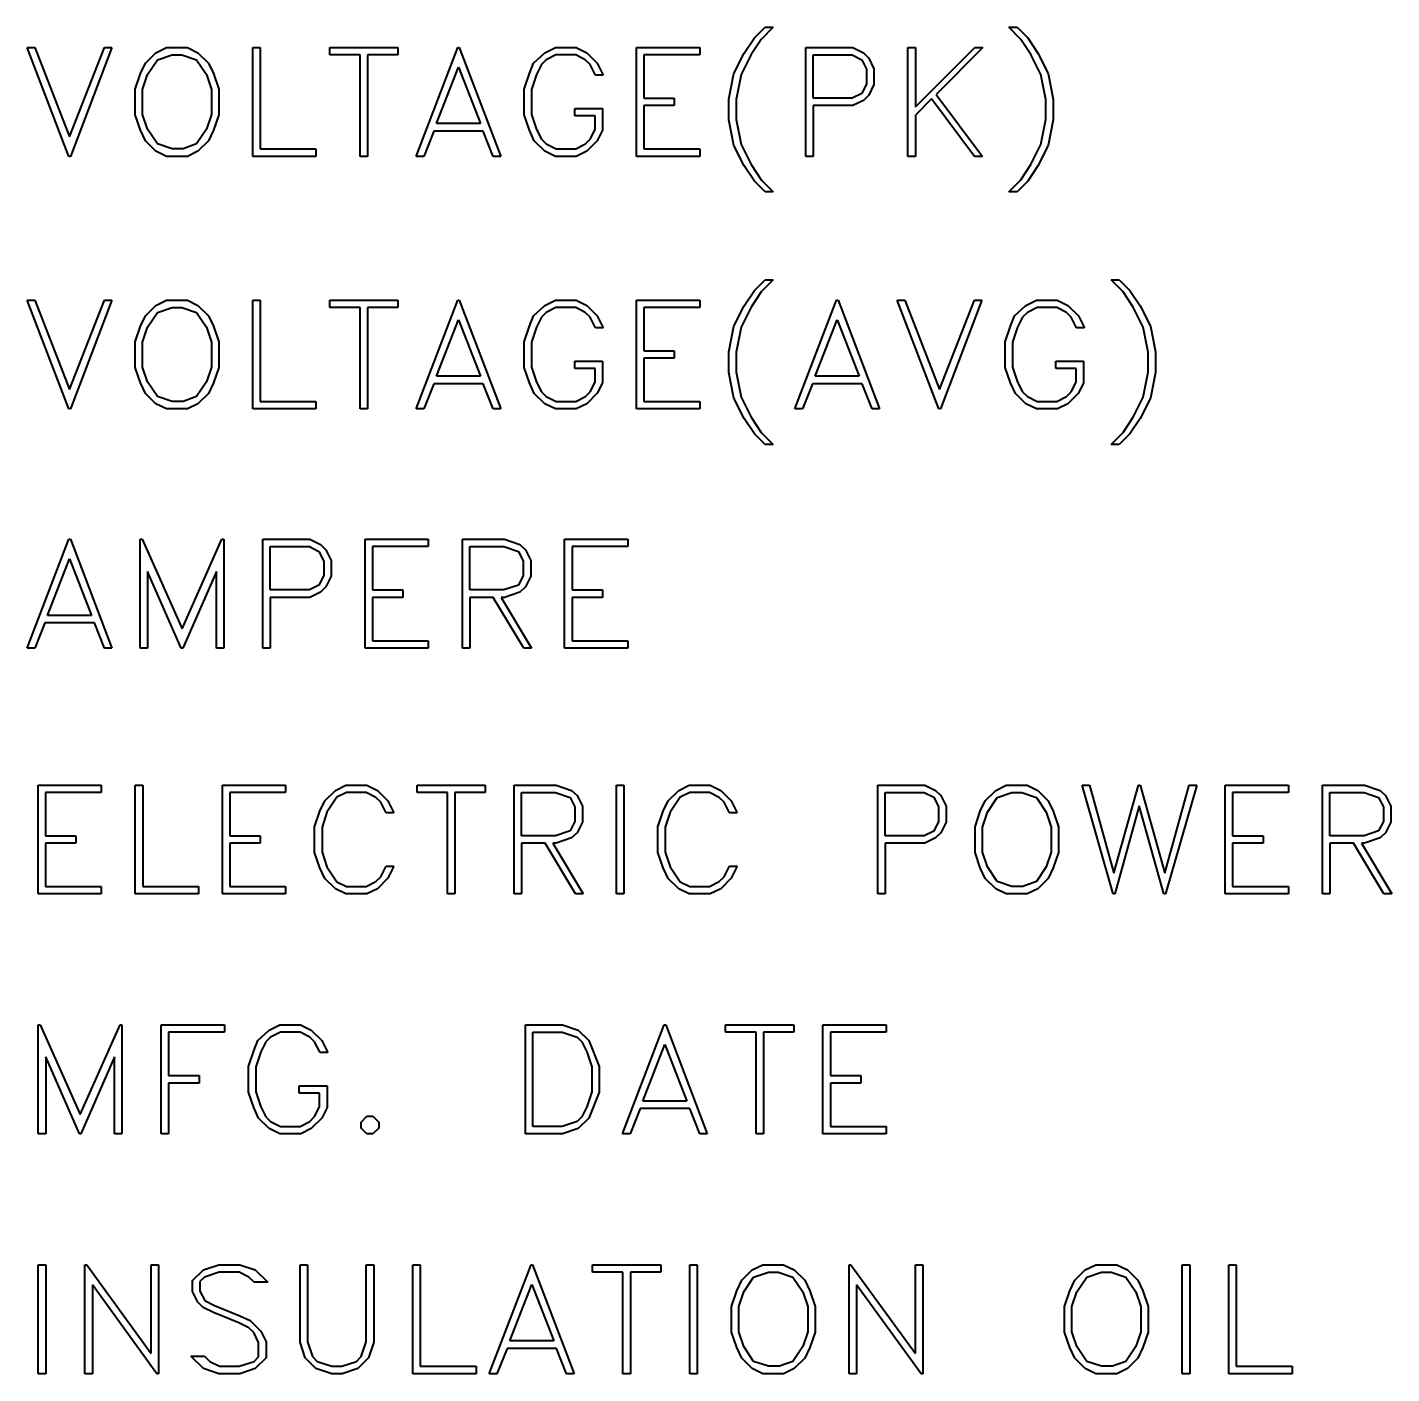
# Model space of a CAD drawing. Header units: millimetres. Extents: x 0 to 5945, y 0 to 4205.
# Drawn here: x 1845.23 to 1880.12, y 1343.16 to 1377.59 of the extents above; entities that cross this region are included whole.
import ezdxf

# ---------------------------------------------------------------- set-up
doc = ezdxf.new("R2010")
doc.units = ezdxf.units.MM
doc.header["$LTSCALE"] = 5
doc.layers.add('가시적인 것(ISO)', color=3, linetype='Continuous', lineweight=40)

msp = doc.modelspace()

# ---------------------------------------------------------------- linework, layer by layer
at = {"layer": '가시적인 것(ISO)'}
for p, q in [((1863.56, 1376.928), (1863.824, 1377.318)), ((1863.997, 1377.282), (1863.741, 1376.897)), ((1863.824, 1377.318), (1864.093, 1377.59)), ((1864.305, 1377.59), (1863.997, 1377.282)), ((1864.093, 1377.59), (1864.305, 1377.59)), ((1870.326, 1377.59), (1870.536, 1377.59)), ((1870.631, 1377.282), (1870.326, 1377.59)), ((1870.536, 1377.59), (1870.808, 1377.318)), ((1870.888, 1376.897), (1870.631, 1377.282)), ((1870.808, 1377.318), (1871.069, 1376.928)), ((1845.231, 1377.073), (1845.425, 1377.073)), ((1846.295, 1374.29), (1845.231, 1377.073)), ((1845.425, 1377.073), (1846.313, 1374.789)), ((1846.313, 1374.789), (1847.203, 1377.073)), ((1847.395, 1377.073), (1846.333, 1374.29)), ((1847.203, 1377.073), (1847.395, 1377.073)), ((1848.251, 1376.674), (1848.521, 1376.938)), ((1848.521, 1376.938), (1848.79, 1377.073)), ((1848.79, 1377.073), (1849.323, 1377.073)), ((1849.323, 1377.073), (1849.595, 1376.938)), ((1849.595, 1376.938), (1849.862, 1376.674)), ((1850.995, 1377.073), (1851.184, 1377.073)), ((1850.995, 1374.29), (1850.995, 1377.073)), ((1851.184, 1377.073), (1851.184, 1374.479)), ((1852.965, 1377.073), (1854.707, 1377.073)), ((1852.965, 1376.884), (1852.965, 1377.073)), ((1854.707, 1377.073), (1854.707, 1376.884)), ((1855.173, 1374.29), (1856.237, 1377.073)), ((1856.237, 1377.073), (1856.276, 1377.073)), ((1856.276, 1377.073), (1857.337, 1374.29)), ((1858.173, 1376.674), (1858.463, 1376.938)), ((1858.463, 1376.938), (1858.732, 1377.073)), ((1858.732, 1377.073), (1859.265, 1377.073)), ((1859.265, 1377.073), (1859.537, 1376.938)), ((1859.537, 1376.938), (1859.804, 1376.671)), ((1860.808, 1377.073), (1862.423, 1377.073)), ((1860.808, 1374.29), (1860.808, 1377.073)), ((1862.423, 1377.073), (1862.423, 1376.884)), ((1863.298, 1376.405), (1863.56, 1376.928)), ((1865.134, 1377.073), (1866.337, 1377.073)), ((1865.134, 1374.29), (1865.134, 1377.073)), ((1866.337, 1377.073), (1866.609, 1376.938)), ((1866.609, 1376.938), (1866.746, 1376.803)), ((1867.748, 1377.073), (1867.937, 1377.073)), ((1867.748, 1374.29), (1867.748, 1377.073)), ((1867.937, 1375.556), (1869.454, 1377.073)), ((1867.937, 1377.073), (1867.937, 1375.556)), ((1869.663, 1377.073), (1868.468, 1375.871)), ((1869.454, 1377.073), (1869.663, 1377.073)), ((1871.069, 1376.928), (1871.333, 1376.405)), ((1848.125, 1376.405), (1848.251, 1376.674)), ((1848.306, 1376.379), (1848.557, 1376.757)), ((1848.557, 1376.757), (1848.932, 1376.884)), ((1848.932, 1376.884), (1849.183, 1376.884)), ((1849.183, 1376.884), (1849.559, 1376.757)), ((1849.559, 1376.757), (1849.812, 1376.379)), ((1849.862, 1376.674), (1849.991, 1376.405)), ((1853.742, 1376.884), (1852.965, 1376.884)), ((1853.742, 1374.29), (1853.742, 1376.884)), ((1854.707, 1376.884), (1853.931, 1376.884)), ((1853.931, 1376.884), (1853.931, 1374.29)), ((1855.693, 1375.126), (1856.255, 1376.57)), ((1856.255, 1376.57), (1856.817, 1375.126)), ((1858.067, 1376.405), (1858.173, 1376.674)), ((1858.378, 1376.635), (1858.248, 1376.384)), ((1858.499, 1376.757), (1858.378, 1376.635)), ((1858.748, 1376.884), (1858.499, 1376.757)), ((1859.253, 1376.884), (1858.748, 1376.884)), ((1859.498, 1376.757), (1859.253, 1376.884)), ((1859.623, 1376.635), (1859.498, 1376.757)), ((1859.76, 1376.363), (1859.623, 1376.635)), ((1859.804, 1376.671), (1859.957, 1376.363)), ((1860.997, 1376.884), (1860.997, 1375.776)), ((1862.423, 1376.884), (1860.997, 1376.884)), ((1863.741, 1376.897), (1863.485, 1376.381)), ((1865.323, 1376.884), (1866.322, 1376.884)), ((1865.323, 1375.776), (1865.323, 1376.884)), ((1866.322, 1376.884), (1866.568, 1376.762)), ((1866.568, 1376.762), (1866.689, 1376.516)), ((1866.746, 1376.803), (1866.878, 1376.532)), ((1871.144, 1376.381), (1870.888, 1376.897)), ((1847.99, 1376.009), (1848.125, 1376.405)), ((1848.179, 1376.001), (1848.306, 1376.379)), ((1849.812, 1376.379), (1849.937, 1376.001)), ((1849.991, 1376.405), (1850.126, 1376.009)), ((1857.932, 1376.009), (1858.067, 1376.405)), ((1858.248, 1376.384), (1858.121, 1376.001)), ((1859.957, 1376.363), (1859.76, 1376.363)), ((1863.166, 1375.75), (1863.298, 1376.405)), ((1863.485, 1376.381), (1863.355, 1375.742)), ((1866.689, 1376.516), (1866.689, 1376.143)), ((1866.878, 1376.532), (1866.878, 1376.128)), ((1871.273, 1375.742), (1871.144, 1376.381)), ((1871.333, 1376.405), (1871.462, 1375.75)), ((1847.99, 1375.354), (1847.99, 1376.009)), ((1848.179, 1375.362), (1848.179, 1376.001)), ((1849.937, 1376.001), (1849.937, 1375.362)), ((1850.126, 1376.009), (1850.126, 1375.354)), ((1857.932, 1375.354), (1857.932, 1376.009)), ((1858.121, 1376.001), (1858.121, 1375.362)), ((1866.568, 1375.897), (1866.322, 1375.776)), ((1866.689, 1376.143), (1866.568, 1375.897)), ((1866.878, 1376.128), (1866.746, 1375.856)), ((1868.468, 1375.871), (1869.65, 1374.29)), ((1859.229, 1375.517), (1859.938, 1375.517)), ((1859.229, 1375.328), (1859.229, 1375.517)), ((1859.938, 1375.517), (1859.938, 1374.96)), ((1860.997, 1375.776), (1861.774, 1375.776)), ((1860.997, 1375.587), (1860.997, 1374.479)), ((1861.774, 1375.587), (1860.997, 1375.587)), ((1861.774, 1375.776), (1861.774, 1375.587)), ((1863.166, 1375.224), (1863.166, 1375.75)), ((1863.355, 1375.742), (1863.355, 1375.23)), ((1866.322, 1375.776), (1865.323, 1375.776)), ((1865.323, 1375.587), (1865.323, 1374.29)), ((1866.337, 1375.587), (1865.323, 1375.587)), ((1866.609, 1375.721), (1866.337, 1375.587)), ((1866.746, 1375.856), (1866.609, 1375.721)), ((1868.348, 1375.758), (1867.937, 1375.346)), ((1869.449, 1374.29), (1868.348, 1375.758)), ((1871.273, 1375.23), (1871.273, 1375.742)), ((1871.462, 1375.75), (1871.462, 1375.224)), ((1848.125, 1374.958), (1847.99, 1375.354)), ((1848.306, 1374.984), (1848.179, 1375.362)), ((1849.937, 1375.362), (1849.812, 1374.984)), ((1850.126, 1375.354), (1849.991, 1374.958)), ((1858.067, 1374.958), (1857.932, 1375.354)), ((1858.121, 1375.362), (1858.248, 1374.978)), ((1859.75, 1375.328), (1859.229, 1375.328)), ((1859.75, 1374.976), (1859.75, 1375.328)), ((1863.298, 1374.569), (1863.166, 1375.224)), ((1863.355, 1375.23), (1863.485, 1374.59)), ((1867.937, 1375.346), (1867.937, 1374.29)), ((1871.144, 1374.59), (1871.273, 1375.23)), ((1871.462, 1375.224), (1871.333, 1374.569)), ((1848.251, 1374.689), (1848.125, 1374.958)), ((1848.557, 1374.606), (1848.306, 1374.984)), ((1849.812, 1374.984), (1849.559, 1374.606)), ((1849.991, 1374.958), (1849.862, 1374.689)), ((1855.623, 1374.937), (1855.367, 1374.29)), ((1856.889, 1374.937), (1855.623, 1374.937)), ((1856.817, 1375.126), (1855.693, 1375.126)), ((1857.146, 1374.29), (1856.889, 1374.937)), ((1858.194, 1374.689), (1858.067, 1374.958)), ((1858.248, 1374.978), (1858.378, 1374.727)), ((1859.623, 1374.73), (1859.75, 1374.976)), ((1859.938, 1374.96), (1859.804, 1374.691)), ((1848.521, 1374.425), (1848.251, 1374.689)), ((1848.932, 1374.479), (1848.557, 1374.606)), ((1849.214, 1374.479), (1848.932, 1374.479)), ((1849.559, 1374.606), (1849.214, 1374.479)), ((1849.862, 1374.689), (1849.595, 1374.425)), ((1851.184, 1374.479), (1852.61, 1374.479)), ((1852.61, 1374.479), (1852.61, 1374.29)), ((1858.463, 1374.425), (1858.194, 1374.689)), ((1858.378, 1374.727), (1858.499, 1374.606)), ((1858.499, 1374.606), (1858.75, 1374.479)), ((1858.75, 1374.479), (1859.253, 1374.479)), ((1859.253, 1374.479), (1859.501, 1374.606)), ((1859.501, 1374.606), (1859.623, 1374.73)), ((1859.804, 1374.691), (1859.537, 1374.425)), ((1860.997, 1374.479), (1862.423, 1374.479)), ((1862.423, 1374.479), (1862.423, 1374.29)), ((1863.56, 1374.047), (1863.298, 1374.569)), ((1863.485, 1374.59), (1863.741, 1374.078)), ((1870.888, 1374.078), (1871.144, 1374.59)), ((1871.333, 1374.569), (1871.069, 1374.047)), ((1846.333, 1374.29), (1846.295, 1374.29)), ((1848.79, 1374.29), (1848.521, 1374.425)), ((1849.323, 1374.29), (1848.79, 1374.29)), ((1849.595, 1374.425), (1849.323, 1374.29)), ((1852.61, 1374.29), (1850.995, 1374.29)), ((1853.931, 1374.29), (1853.742, 1374.29)), ((1855.367, 1374.29), (1855.173, 1374.29)), ((1857.337, 1374.29), (1857.146, 1374.29)), ((1858.732, 1374.29), (1858.463, 1374.425)), ((1859.268, 1374.29), (1858.732, 1374.29)), ((1859.537, 1374.425), (1859.268, 1374.29)), ((1862.423, 1374.29), (1860.808, 1374.29)), ((1865.323, 1374.29), (1865.134, 1374.29)), ((1867.937, 1374.29), (1867.748, 1374.29)), ((1869.65, 1374.29), (1869.449, 1374.29)), ((1863.824, 1373.656), (1863.56, 1374.047)), ((1863.741, 1374.078), (1863.997, 1373.692)), ((1870.631, 1373.692), (1870.888, 1374.078)), ((1871.069, 1374.047), (1870.808, 1373.656)), ((1864.093, 1373.384), (1863.824, 1373.656)), ((1863.997, 1373.692), (1864.305, 1373.384)), ((1870.326, 1373.384), (1870.631, 1373.692)), ((1870.808, 1373.656), (1870.536, 1373.384)), ((1864.305, 1373.384), (1864.093, 1373.384)), ((1870.536, 1373.384), (1870.326, 1373.384)), ((1863.824, 1370.859), (1864.093, 1371.13)), ((1864.305, 1371.13), (1863.997, 1370.822)), ((1864.093, 1371.13), (1864.305, 1371.13)), ((1872.94, 1371.13), (1873.15, 1371.13)), ((1873.246, 1370.822), (1872.94, 1371.13)), ((1873.15, 1371.13), (1873.422, 1370.859)), ((1863.56, 1370.468), (1863.824, 1370.859)), ((1863.997, 1370.822), (1863.741, 1370.437)), ((1873.502, 1370.437), (1873.246, 1370.822)), ((1873.422, 1370.859), (1873.683, 1370.468)), ((1845.231, 1370.613), (1845.425, 1370.613)), ((1846.295, 1367.83), (1845.231, 1370.613)), ((1845.425, 1370.613), (1846.313, 1368.33)), ((1846.313, 1368.33), (1847.203, 1370.613)), ((1847.395, 1370.613), (1846.333, 1367.83)), ((1847.203, 1370.613), (1847.395, 1370.613)), ((1848.251, 1370.214), (1848.521, 1370.478)), ((1848.306, 1369.919), (1848.557, 1370.297)), ((1848.521, 1370.478), (1848.79, 1370.613)), ((1848.557, 1370.297), (1848.932, 1370.424)), ((1848.79, 1370.613), (1849.323, 1370.613)), ((1848.932, 1370.424), (1849.183, 1370.424)), ((1849.183, 1370.424), (1849.559, 1370.297)), ((1849.323, 1370.613), (1849.595, 1370.478)), ((1849.559, 1370.297), (1849.812, 1369.919)), ((1849.595, 1370.478), (1849.862, 1370.214)), ((1850.995, 1370.613), (1851.184, 1370.613)), ((1850.995, 1367.83), (1850.995, 1370.613)), ((1851.184, 1370.613), (1851.184, 1368.019)), ((1852.965, 1370.613), (1854.707, 1370.613)), ((1852.965, 1370.424), (1852.965, 1370.613)), ((1853.742, 1370.424), (1852.965, 1370.424)), ((1853.742, 1367.83), (1853.742, 1370.424)), ((1854.707, 1370.424), (1853.931, 1370.424)), ((1853.931, 1370.424), (1853.931, 1367.83)), ((1854.707, 1370.613), (1854.707, 1370.424)), ((1855.173, 1367.83), (1856.237, 1370.613)), ((1856.237, 1370.613), (1856.276, 1370.613)), ((1856.276, 1370.613), (1857.337, 1367.83)), ((1858.173, 1370.214), (1858.463, 1370.478)), ((1858.499, 1370.297), (1858.378, 1370.175)), ((1858.463, 1370.478), (1858.732, 1370.613)), ((1858.748, 1370.424), (1858.499, 1370.297)), ((1858.732, 1370.613), (1859.265, 1370.613)), ((1859.253, 1370.424), (1858.748, 1370.424)), ((1859.498, 1370.297), (1859.253, 1370.424)), ((1859.265, 1370.613), (1859.537, 1370.478)), ((1859.623, 1370.175), (1859.498, 1370.297)), ((1859.537, 1370.478), (1859.804, 1370.212)), ((1860.808, 1370.613), (1862.423, 1370.613)), ((1860.808, 1367.83), (1860.808, 1370.613)), ((1860.997, 1370.424), (1860.997, 1369.316)), ((1862.423, 1370.424), (1860.997, 1370.424)), ((1862.423, 1370.613), (1862.423, 1370.424)), ((1863.298, 1369.945), (1863.56, 1370.468)), ((1863.741, 1370.437), (1863.485, 1369.922)), ((1864.859, 1367.83), (1865.923, 1370.613)), ((1865.923, 1370.613), (1865.962, 1370.613)), ((1865.962, 1370.613), (1867.023, 1367.83)), ((1867.474, 1370.613), (1867.668, 1370.613)), ((1868.537, 1367.83), (1867.474, 1370.613)), ((1867.668, 1370.613), (1868.556, 1368.33)), ((1868.556, 1368.33), (1869.446, 1370.613)), ((1869.638, 1370.613), (1868.576, 1367.83)), ((1869.446, 1370.613), (1869.638, 1370.613)), ((1870.474, 1370.214), (1870.764, 1370.478)), ((1870.8, 1370.297), (1870.678, 1370.175)), ((1870.764, 1370.478), (1871.033, 1370.613)), ((1871.048, 1370.424), (1870.8, 1370.297)), ((1871.033, 1370.613), (1871.566, 1370.613)), ((1871.553, 1370.424), (1871.048, 1370.424)), ((1871.799, 1370.297), (1871.553, 1370.424)), ((1871.566, 1370.613), (1871.838, 1370.478)), ((1871.923, 1370.175), (1871.799, 1370.297)), ((1871.838, 1370.478), (1872.104, 1370.212)), ((1873.758, 1369.922), (1873.502, 1370.437)), ((1873.683, 1370.468), (1873.947, 1369.945)), ((1847.99, 1369.549), (1848.125, 1369.945)), ((1848.125, 1369.945), (1848.251, 1370.214)), ((1849.862, 1370.214), (1849.991, 1369.945)), ((1849.991, 1369.945), (1850.126, 1369.549)), ((1855.693, 1368.666), (1856.255, 1370.111)), ((1856.255, 1370.111), (1856.817, 1368.666)), ((1857.932, 1369.549), (1858.067, 1369.945)), ((1858.067, 1369.945), (1858.173, 1370.214)), ((1858.378, 1370.175), (1858.248, 1369.924)), ((1859.76, 1369.903), (1859.623, 1370.175)), ((1859.804, 1370.212), (1859.957, 1369.903)), ((1863.166, 1369.29), (1863.298, 1369.945)), ((1865.379, 1368.666), (1865.941, 1370.111)), ((1865.941, 1370.111), (1866.503, 1368.666)), ((1870.233, 1369.549), (1870.367, 1369.945)), ((1870.367, 1369.945), (1870.474, 1370.214)), ((1870.678, 1370.175), (1870.549, 1369.924)), ((1872.06, 1369.903), (1871.923, 1370.175)), ((1872.104, 1370.212), (1872.257, 1369.903)), ((1873.947, 1369.945), (1874.077, 1369.29)), ((1848.179, 1369.541), (1848.306, 1369.919)), ((1849.812, 1369.919), (1849.937, 1369.541)), ((1858.248, 1369.924), (1858.121, 1369.541)), ((1859.957, 1369.903), (1859.76, 1369.903)), ((1863.485, 1369.922), (1863.355, 1369.282)), ((1870.549, 1369.924), (1870.422, 1369.541)), ((1872.257, 1369.903), (1872.06, 1369.903)), ((1873.888, 1369.282), (1873.758, 1369.922)), ((1847.99, 1368.894), (1847.99, 1369.549)), ((1848.179, 1368.902), (1848.179, 1369.541)), ((1849.937, 1369.541), (1849.937, 1368.902)), ((1850.126, 1369.549), (1850.126, 1368.894)), ((1857.932, 1368.894), (1857.932, 1369.549)), ((1858.121, 1369.541), (1858.121, 1368.902)), ((1860.997, 1369.316), (1861.774, 1369.316)), ((1861.774, 1369.316), (1861.774, 1369.127)), ((1863.166, 1368.765), (1863.166, 1369.29)), ((1863.355, 1369.282), (1863.355, 1368.77)), ((1870.233, 1368.894), (1870.233, 1369.549)), ((1870.422, 1369.541), (1870.422, 1368.902)), ((1873.888, 1368.77), (1873.888, 1369.282)), ((1874.077, 1369.29), (1874.077, 1368.765)), ((1848.125, 1368.498), (1847.99, 1368.894)), ((1848.306, 1368.524), (1848.179, 1368.902)), ((1849.937, 1368.902), (1849.812, 1368.524)), ((1850.126, 1368.894), (1849.991, 1368.498)), ((1858.067, 1368.498), (1857.932, 1368.894)), ((1858.121, 1368.902), (1858.248, 1368.519)), ((1859.229, 1369.057), (1859.938, 1369.057)), ((1859.229, 1368.868), (1859.229, 1369.057)), ((1859.938, 1369.057), (1859.938, 1368.501)), ((1860.997, 1369.127), (1860.997, 1368.019)), ((1861.774, 1369.127), (1860.997, 1369.127)), ((1870.367, 1368.498), (1870.233, 1368.894)), ((1870.422, 1368.902), (1870.549, 1368.519)), ((1871.53, 1369.057), (1872.239, 1369.057)), ((1871.53, 1368.868), (1871.53, 1369.057)), ((1872.239, 1369.057), (1872.239, 1368.501)), ((1856.817, 1368.666), (1855.693, 1368.666)), ((1859.75, 1368.868), (1859.229, 1368.868)), ((1859.75, 1368.516), (1859.75, 1368.868)), ((1863.298, 1368.11), (1863.166, 1368.765)), ((1863.355, 1368.77), (1863.485, 1368.13)), ((1866.503, 1368.666), (1865.379, 1368.666)), ((1872.05, 1368.868), (1871.53, 1368.868)), ((1872.05, 1368.516), (1872.05, 1368.868)), ((1873.758, 1368.13), (1873.888, 1368.77)), ((1874.077, 1368.765), (1873.947, 1368.11)), ((1848.251, 1368.229), (1848.125, 1368.498)), ((1848.521, 1367.965), (1848.251, 1368.229)), ((1848.557, 1368.146), (1848.306, 1368.524)), ((1849.812, 1368.524), (1849.559, 1368.146)), ((1849.862, 1368.229), (1849.595, 1367.965)), ((1849.991, 1368.498), (1849.862, 1368.229)), ((1855.623, 1368.477), (1855.367, 1367.83)), ((1856.889, 1368.477), (1855.623, 1368.477)), ((1857.146, 1367.83), (1856.889, 1368.477)), ((1858.194, 1368.229), (1858.067, 1368.498)), ((1858.463, 1367.965), (1858.194, 1368.229)), ((1858.248, 1368.519), (1858.378, 1368.268)), ((1858.378, 1368.268), (1858.499, 1368.146)), ((1859.501, 1368.146), (1859.623, 1368.27)), ((1859.804, 1368.231), (1859.537, 1367.965)), ((1859.623, 1368.27), (1859.75, 1368.516)), ((1859.938, 1368.501), (1859.804, 1368.231)), ((1865.31, 1368.477), (1865.053, 1367.83)), ((1866.575, 1368.477), (1865.31, 1368.477)), ((1866.832, 1367.83), (1866.575, 1368.477)), ((1870.494, 1368.229), (1870.367, 1368.498)), ((1870.764, 1367.965), (1870.494, 1368.229)), ((1870.549, 1368.519), (1870.678, 1368.268)), ((1870.678, 1368.268), (1870.8, 1368.146)), ((1871.801, 1368.146), (1871.923, 1368.27)), ((1872.104, 1368.231), (1871.838, 1367.965)), ((1871.923, 1368.27), (1872.05, 1368.516)), ((1872.239, 1368.501), (1872.104, 1368.231)), ((1848.79, 1367.83), (1848.521, 1367.965)), ((1848.932, 1368.019), (1848.557, 1368.146)), ((1849.214, 1368.019), (1848.932, 1368.019)), ((1849.559, 1368.146), (1849.214, 1368.019)), ((1849.595, 1367.965), (1849.323, 1367.83)), ((1851.184, 1368.019), (1852.61, 1368.019)), ((1852.61, 1368.019), (1852.61, 1367.83)), ((1858.732, 1367.83), (1858.463, 1367.965)), ((1858.499, 1368.146), (1858.75, 1368.019)), ((1858.75, 1368.019), (1859.253, 1368.019)), ((1859.253, 1368.019), (1859.501, 1368.146)), ((1859.537, 1367.965), (1859.268, 1367.83)), ((1860.997, 1368.019), (1862.423, 1368.019)), ((1862.423, 1368.019), (1862.423, 1367.83)), ((1863.56, 1367.587), (1863.298, 1368.11)), ((1863.485, 1368.13), (1863.741, 1367.618)), ((1871.033, 1367.83), (1870.764, 1367.965)), ((1870.8, 1368.146), (1871.051, 1368.019)), ((1871.051, 1368.019), (1871.553, 1368.019)), ((1871.553, 1368.019), (1871.801, 1368.146)), ((1871.838, 1367.965), (1871.569, 1367.83)), ((1873.502, 1367.618), (1873.758, 1368.13)), ((1873.947, 1368.11), (1873.683, 1367.587)), ((1846.333, 1367.83), (1846.295, 1367.83)), ((1849.323, 1367.83), (1848.79, 1367.83)), ((1852.61, 1367.83), (1850.995, 1367.83)), ((1853.931, 1367.83), (1853.742, 1367.83)), ((1855.367, 1367.83), (1855.173, 1367.83)), ((1857.337, 1367.83), (1857.146, 1367.83)), ((1859.268, 1367.83), (1858.732, 1367.83)), ((1862.423, 1367.83), (1860.808, 1367.83)), ((1863.824, 1367.196), (1863.56, 1367.587)), ((1863.741, 1367.618), (1863.997, 1367.232)), ((1865.053, 1367.83), (1864.859, 1367.83)), ((1867.023, 1367.83), (1866.832, 1367.83)), ((1868.576, 1367.83), (1868.537, 1367.83)), ((1871.569, 1367.83), (1871.033, 1367.83)), ((1873.246, 1367.232), (1873.502, 1367.618)), ((1873.683, 1367.587), (1873.422, 1367.196)), ((1864.093, 1366.924), (1863.824, 1367.196)), ((1863.997, 1367.232), (1864.305, 1366.924)), ((1872.94, 1366.924), (1873.246, 1367.232)), ((1873.422, 1367.196), (1873.15, 1366.924)), ((1864.305, 1366.924), (1864.093, 1366.924)), ((1873.15, 1366.924), (1872.94, 1366.924)), ((1845.231, 1361.716), (1846.295, 1364.499)), ((1846.295, 1364.499), (1846.333, 1364.499)), ((1846.333, 1364.499), (1847.395, 1361.716)), ((1848.119, 1364.499), (1848.166, 1364.499)), ((1848.119, 1361.716), (1848.119, 1364.499)), ((1848.166, 1364.499), (1849.189, 1362.208)), ((1849.189, 1362.208), (1850.208, 1364.499)), ((1850.208, 1364.499), (1850.255, 1364.499)), ((1850.255, 1364.499), (1850.255, 1361.716)), ((1851.254, 1364.499), (1852.458, 1364.499)), ((1851.254, 1361.716), (1851.254, 1364.499)), ((1852.458, 1364.499), (1852.73, 1364.364)), ((1852.73, 1364.364), (1852.867, 1364.23)), ((1853.868, 1364.499), (1855.484, 1364.499)), ((1853.868, 1361.716), (1853.868, 1364.499)), ((1855.484, 1364.499), (1855.484, 1364.31)), ((1856.356, 1364.499), (1857.428, 1364.499)), ((1856.356, 1361.716), (1856.356, 1364.499)), ((1857.428, 1364.499), (1857.826, 1364.364)), ((1857.826, 1364.364), (1857.969, 1364.23)), ((1858.97, 1364.499), (1860.586, 1364.499)), ((1858.97, 1361.716), (1858.97, 1364.499)), ((1860.586, 1364.499), (1860.586, 1364.31)), ((1851.443, 1364.31), (1852.442, 1364.31)), ((1851.443, 1363.202), (1851.443, 1364.31)), ((1852.442, 1364.31), (1852.688, 1364.188)), ((1852.688, 1364.188), (1852.81, 1363.942)), ((1852.867, 1364.23), (1852.999, 1363.958)), ((1854.057, 1364.31), (1854.057, 1363.202)), ((1855.484, 1364.31), (1854.057, 1364.31)), ((1856.545, 1364.31), (1857.417, 1364.31)), ((1856.545, 1363.202), (1856.545, 1364.31)), ((1857.417, 1364.31), (1857.79, 1364.183)), ((1857.79, 1364.183), (1857.912, 1363.942)), ((1857.969, 1364.23), (1858.101, 1363.958)), ((1859.159, 1364.31), (1859.159, 1363.202)), ((1860.586, 1364.31), (1859.159, 1364.31)), ((1845.751, 1362.552), (1846.313, 1363.997)), ((1846.313, 1363.997), (1846.874, 1362.552)), ((1848.308, 1363.678), (1848.308, 1361.716)), ((1849.168, 1361.716), (1848.308, 1363.678)), ((1850.066, 1363.678), (1849.207, 1361.716)), ((1850.066, 1361.716), (1850.066, 1363.678)), ((1852.81, 1363.942), (1852.81, 1363.57)), ((1852.999, 1363.958), (1852.999, 1363.554)), ((1857.912, 1363.942), (1857.912, 1363.57)), ((1858.101, 1363.958), (1858.101, 1363.554)), ((1852.688, 1363.324), (1852.442, 1363.202)), ((1852.81, 1363.57), (1852.688, 1363.324)), ((1852.999, 1363.554), (1852.867, 1363.282)), ((1857.79, 1363.329), (1857.417, 1363.202)), ((1857.912, 1363.57), (1857.79, 1363.329)), ((1858.101, 1363.554), (1857.969, 1363.282)), ((1852.442, 1363.202), (1851.443, 1363.202)), ((1851.443, 1363.013), (1851.443, 1361.716)), ((1852.458, 1363.013), (1851.443, 1363.013)), ((1852.73, 1363.148), (1852.458, 1363.013)), ((1852.867, 1363.282), (1852.73, 1363.148)), ((1854.057, 1363.202), (1854.834, 1363.202)), ((1854.057, 1363.013), (1854.057, 1361.905)), ((1854.834, 1363.013), (1854.057, 1363.013)), ((1854.834, 1363.202), (1854.834, 1363.013)), ((1857.417, 1363.202), (1856.545, 1363.202)), ((1856.545, 1363.013), (1856.545, 1361.716)), ((1857.146, 1363.013), (1856.545, 1363.013)), ((1857.925, 1361.716), (1857.146, 1363.013)), ((1857.347, 1363.013), (1858.124, 1361.716)), ((1857.428, 1363.013), (1857.347, 1363.013)), ((1857.826, 1363.148), (1857.428, 1363.013)), ((1857.969, 1363.282), (1857.826, 1363.148)), ((1859.159, 1363.202), (1859.936, 1363.202)), ((1859.159, 1363.013), (1859.159, 1361.905)), ((1859.936, 1363.013), (1859.159, 1363.013)), ((1859.936, 1363.202), (1859.936, 1363.013)), ((1845.681, 1362.363), (1845.425, 1361.716)), ((1846.947, 1362.363), (1845.681, 1362.363)), ((1846.874, 1362.552), (1845.751, 1362.552)), ((1847.203, 1361.716), (1846.947, 1362.363)), ((1845.425, 1361.716), (1845.231, 1361.716)), ((1847.395, 1361.716), (1847.203, 1361.716)), ((1848.308, 1361.716), (1848.119, 1361.716)), ((1849.207, 1361.716), (1849.168, 1361.716)), ((1850.255, 1361.716), (1850.066, 1361.716)), ((1851.443, 1361.716), (1851.254, 1361.716)), ((1855.484, 1361.716), (1853.868, 1361.716)), ((1854.057, 1361.905), (1855.484, 1361.905)), ((1855.484, 1361.905), (1855.484, 1361.716)), ((1856.545, 1361.716), (1856.356, 1361.716)), ((1858.124, 1361.716), (1857.925, 1361.716)), ((1860.586, 1361.716), (1858.97, 1361.716)), ((1859.159, 1361.905), (1860.586, 1361.905)), ((1860.586, 1361.905), (1860.586, 1361.716)), ((1845.505, 1358.212), (1847.12, 1358.212)), ((1845.505, 1355.429), (1845.505, 1358.212)), ((1847.12, 1358.212), (1847.12, 1358.023)), ((1847.993, 1358.212), (1848.182, 1358.212)), ((1847.993, 1355.429), (1847.993, 1358.212)), ((1848.182, 1358.212), (1848.182, 1355.618)), ((1850.219, 1358.212), (1851.834, 1358.212)), ((1850.219, 1355.429), (1850.219, 1358.212)), ((1851.834, 1358.212), (1851.834, 1358.023)), ((1852.841, 1357.813), (1853.107, 1358.077)), ((1853.107, 1358.077), (1853.377, 1358.212)), ((1853.377, 1358.212), (1853.91, 1358.212)), ((1853.91, 1358.212), (1854.182, 1358.077)), ((1854.182, 1358.077), (1854.448, 1357.811)), ((1855.196, 1358.212), (1856.938, 1358.212)), ((1855.196, 1358.023), (1855.196, 1358.212)), ((1856.938, 1358.212), (1856.938, 1358.023)), ((1857.679, 1358.212), (1858.75, 1358.212)), ((1857.679, 1355.429), (1857.679, 1358.212)), ((1858.75, 1358.212), (1859.149, 1358.077)), ((1859.149, 1358.077), (1859.291, 1357.943)), ((1860.293, 1358.212), (1860.482, 1358.212)), ((1860.293, 1355.429), (1860.293, 1358.212)), ((1860.482, 1358.212), (1860.482, 1355.429)), ((1861.618, 1357.813), (1861.885, 1358.077)), ((1861.885, 1358.077), (1862.154, 1358.212)), ((1862.154, 1358.212), (1862.687, 1358.212)), ((1862.687, 1358.212), (1862.959, 1358.077)), ((1862.959, 1358.077), (1863.226, 1357.811)), ((1866.977, 1358.212), (1868.18, 1358.212)), ((1866.977, 1355.429), (1866.977, 1358.212)), ((1868.18, 1358.212), (1868.452, 1358.077)), ((1868.452, 1358.077), (1868.589, 1357.943)), ((1869.723, 1357.813), (1869.992, 1358.077)), ((1869.992, 1358.077), (1870.261, 1358.212)), ((1870.261, 1358.212), (1870.795, 1358.212)), ((1870.795, 1358.212), (1871.066, 1358.077)), ((1871.066, 1358.077), (1871.333, 1357.813)), ((1872.198, 1358.212), (1872.392, 1358.212)), ((1872.995, 1355.429), (1872.198, 1358.212)), ((1872.392, 1358.212), (1873.015, 1355.96)), ((1873.015, 1355.96), (1873.642, 1358.212)), ((1873.642, 1358.212), (1873.688, 1358.212)), ((1873.688, 1358.212), (1874.312, 1355.96)), ((1874.312, 1355.96), (1874.939, 1358.212)), ((1875.13, 1358.212), (1874.336, 1355.429)), ((1874.939, 1358.212), (1875.13, 1358.212)), ((1875.86, 1358.212), (1877.475, 1358.212)), ((1875.86, 1355.429), (1875.86, 1358.212)), ((1877.475, 1358.212), (1877.475, 1358.023)), ((1878.348, 1358.212), (1879.419, 1358.212)), ((1878.348, 1355.429), (1878.348, 1358.212)), ((1879.419, 1358.212), (1879.818, 1358.077)), ((1879.818, 1358.077), (1879.96, 1357.943)), ((1845.694, 1358.023), (1845.694, 1356.915)), ((1847.12, 1358.023), (1845.694, 1358.023)), ((1850.408, 1358.023), (1850.408, 1356.915)), ((1851.834, 1358.023), (1850.408, 1358.023)), ((1852.711, 1357.544), (1852.841, 1357.813)), ((1853.144, 1357.901), (1852.893, 1357.518)), ((1853.392, 1358.023), (1853.144, 1357.901)), ((1853.897, 1358.023), (1853.392, 1358.023)), ((1854.143, 1357.896), (1853.897, 1358.023)), ((1854.267, 1357.775), (1854.143, 1357.896)), ((1854.404, 1357.503), (1854.267, 1357.775)), ((1854.448, 1357.811), (1854.601, 1357.503)), ((1855.973, 1358.023), (1855.196, 1358.023)), ((1855.973, 1355.429), (1855.973, 1358.023)), ((1856.938, 1358.023), (1856.162, 1358.023)), ((1856.162, 1358.023), (1856.162, 1355.429)), ((1857.868, 1358.023), (1858.74, 1358.023)), ((1857.868, 1356.915), (1857.868, 1358.023)), ((1858.74, 1358.023), (1859.113, 1357.896)), ((1859.113, 1357.896), (1859.234, 1357.655)), ((1859.291, 1357.943), (1859.423, 1357.671)), ((1861.489, 1357.544), (1861.618, 1357.813)), ((1861.921, 1357.901), (1861.67, 1357.518)), ((1862.17, 1358.023), (1861.921, 1357.901)), ((1862.675, 1358.023), (1862.17, 1358.023)), ((1862.92, 1357.896), (1862.675, 1358.023)), ((1863.045, 1357.775), (1862.92, 1357.896)), ((1863.182, 1357.503), (1863.045, 1357.775)), ((1863.226, 1357.811), (1863.379, 1357.503)), ((1867.166, 1358.023), (1868.165, 1358.023)), ((1867.166, 1356.915), (1867.166, 1358.023)), ((1868.165, 1358.023), (1868.411, 1357.901)), ((1868.411, 1357.901), (1868.532, 1357.655)), ((1868.589, 1357.943), (1868.721, 1357.671)), ((1869.596, 1357.544), (1869.723, 1357.813)), ((1869.777, 1357.518), (1870.028, 1357.896)), ((1870.028, 1357.896), (1870.404, 1358.023)), ((1870.404, 1358.023), (1870.655, 1358.023)), ((1870.655, 1358.023), (1871.03, 1357.896)), ((1871.03, 1357.896), (1871.284, 1357.518)), ((1871.333, 1357.813), (1871.462, 1357.544)), ((1876.049, 1358.023), (1876.049, 1356.915)), ((1877.475, 1358.023), (1876.049, 1358.023)), ((1878.537, 1358.023), (1879.409, 1358.023)), ((1878.537, 1356.915), (1878.537, 1358.023)), ((1879.409, 1358.023), (1879.782, 1357.896)), ((1879.782, 1357.896), (1879.903, 1357.655)), ((1879.96, 1357.943), (1880.092, 1357.671)), ((1852.577, 1357.148), (1852.711, 1357.544)), ((1852.893, 1357.518), (1852.766, 1357.14)), ((1854.601, 1357.503), (1854.404, 1357.503)), ((1859.234, 1357.655), (1859.234, 1357.283)), ((1859.423, 1357.671), (1859.423, 1357.267)), ((1861.354, 1357.148), (1861.489, 1357.544)), ((1861.67, 1357.518), (1861.543, 1357.14)), ((1863.379, 1357.503), (1863.182, 1357.503)), ((1868.532, 1357.655), (1868.532, 1357.283)), ((1868.721, 1357.671), (1868.721, 1357.267)), ((1869.462, 1357.148), (1869.596, 1357.544)), ((1869.65, 1357.14), (1869.777, 1357.518)), ((1871.284, 1357.518), (1871.408, 1357.14)), ((1871.462, 1357.544), (1871.597, 1357.148)), ((1873.663, 1357.681), (1873.039, 1355.429)), ((1874.289, 1355.429), (1873.663, 1357.681)), ((1879.903, 1357.655), (1879.903, 1357.283)), ((1880.092, 1357.671), (1880.092, 1357.267)), ((1852.577, 1356.493), (1852.577, 1357.148)), ((1852.766, 1357.14), (1852.766, 1356.501)), ((1859.113, 1357.042), (1858.74, 1356.915)), ((1859.234, 1357.283), (1859.113, 1357.042)), ((1859.423, 1357.267), (1859.291, 1356.995)), ((1861.354, 1356.493), (1861.354, 1357.148)), ((1861.543, 1357.14), (1861.543, 1356.501)), ((1868.411, 1357.037), (1868.165, 1356.915)), ((1868.532, 1357.283), (1868.411, 1357.037)), ((1868.721, 1357.267), (1868.589, 1356.995)), ((1869.462, 1356.493), (1869.462, 1357.148)), ((1869.65, 1356.501), (1869.65, 1357.14)), ((1871.408, 1357.14), (1871.408, 1356.501)), ((1871.597, 1357.148), (1871.597, 1356.493)), ((1879.782, 1357.042), (1879.409, 1356.915)), ((1879.903, 1357.283), (1879.782, 1357.042)), ((1880.092, 1357.267), (1879.96, 1356.995)), ((1845.694, 1356.915), (1846.471, 1356.915)), ((1845.694, 1356.726), (1845.694, 1355.618)), ((1846.471, 1356.726), (1845.694, 1356.726)), ((1846.471, 1356.915), (1846.471, 1356.726)), ((1850.408, 1356.915), (1851.184, 1356.915)), ((1850.408, 1356.726), (1850.408, 1355.618)), ((1851.184, 1356.726), (1850.408, 1356.726)), ((1851.184, 1356.915), (1851.184, 1356.726)), ((1858.74, 1356.915), (1857.868, 1356.915)), ((1857.868, 1356.726), (1857.868, 1355.429)), ((1858.468, 1356.726), (1857.868, 1356.726)), ((1859.247, 1355.429), (1858.468, 1356.726)), ((1858.67, 1356.726), (1859.447, 1355.429)), ((1858.75, 1356.726), (1858.67, 1356.726)), ((1859.149, 1356.861), (1858.75, 1356.726)), ((1859.291, 1356.995), (1859.149, 1356.861)), ((1868.165, 1356.915), (1867.166, 1356.915)), ((1867.166, 1356.726), (1867.166, 1355.429)), ((1868.18, 1356.726), (1867.166, 1356.726)), ((1868.452, 1356.861), (1868.18, 1356.726)), ((1868.589, 1356.995), (1868.452, 1356.861)), ((1876.049, 1356.915), (1876.826, 1356.915)), ((1876.049, 1356.726), (1876.049, 1355.618)), ((1876.826, 1356.726), (1876.049, 1356.726)), ((1876.826, 1356.915), (1876.826, 1356.726)), ((1879.409, 1356.915), (1878.537, 1356.915)), ((1878.537, 1356.726), (1878.537, 1355.429)), ((1879.137, 1356.726), (1878.537, 1356.726)), ((1879.916, 1355.429), (1879.137, 1356.726)), ((1879.339, 1356.726), (1880.116, 1355.429)), ((1879.419, 1356.726), (1879.339, 1356.726)), ((1879.818, 1356.861), (1879.419, 1356.726)), ((1879.96, 1356.995), (1879.818, 1356.861)), ((1852.711, 1356.097), (1852.577, 1356.493)), ((1852.766, 1356.501), (1852.893, 1356.123)), ((1861.489, 1356.097), (1861.354, 1356.493)), ((1861.543, 1356.501), (1861.67, 1356.123)), ((1869.596, 1356.097), (1869.462, 1356.493)), ((1869.777, 1356.123), (1869.65, 1356.501)), ((1871.408, 1356.501), (1871.284, 1356.123)), ((1871.597, 1356.493), (1871.462, 1356.097)), ((1852.841, 1355.828), (1852.711, 1356.097)), ((1852.893, 1356.123), (1853.144, 1355.743)), ((1854.267, 1355.867), (1854.404, 1356.139)), ((1854.404, 1356.139), (1854.601, 1356.139)), ((1854.601, 1356.139), (1854.448, 1355.831)), ((1861.618, 1355.828), (1861.489, 1356.097)), ((1861.67, 1356.123), (1861.921, 1355.743)), ((1863.045, 1355.867), (1863.182, 1356.139)), ((1863.182, 1356.139), (1863.379, 1356.139)), ((1863.379, 1356.139), (1863.226, 1355.831)), ((1869.723, 1355.828), (1869.596, 1356.097)), ((1870.028, 1355.745), (1869.777, 1356.123)), ((1871.284, 1356.123), (1871.03, 1355.745)), ((1871.462, 1356.097), (1871.333, 1355.828)), ((1853.107, 1355.564), (1852.841, 1355.828)), ((1853.144, 1355.743), (1853.392, 1355.618)), ((1853.897, 1355.618), (1854.143, 1355.745)), ((1854.143, 1355.745), (1854.267, 1355.867)), ((1854.448, 1355.831), (1854.182, 1355.564)), ((1861.885, 1355.564), (1861.618, 1355.828)), ((1861.921, 1355.743), (1862.17, 1355.618)), ((1862.675, 1355.618), (1862.92, 1355.745)), ((1862.92, 1355.745), (1863.045, 1355.867)), ((1863.226, 1355.831), (1862.959, 1355.564)), ((1869.992, 1355.564), (1869.723, 1355.828)), ((1870.404, 1355.618), (1870.028, 1355.745)), ((1871.03, 1355.745), (1870.686, 1355.618)), ((1871.333, 1355.828), (1871.066, 1355.564)), ((1847.12, 1355.429), (1845.505, 1355.429)), ((1845.694, 1355.618), (1847.12, 1355.618)), ((1847.12, 1355.618), (1847.12, 1355.429)), ((1849.608, 1355.429), (1847.993, 1355.429)), ((1848.182, 1355.618), (1849.608, 1355.618)), ((1849.608, 1355.618), (1849.608, 1355.429)), ((1851.834, 1355.429), (1850.219, 1355.429)), ((1850.408, 1355.618), (1851.834, 1355.618)), ((1851.834, 1355.618), (1851.834, 1355.429)), ((1853.377, 1355.429), (1853.107, 1355.564)), ((1853.91, 1355.429), (1853.377, 1355.429)), ((1853.392, 1355.618), (1853.897, 1355.618)), ((1854.182, 1355.564), (1853.91, 1355.429)), ((1856.162, 1355.429), (1855.973, 1355.429)), ((1857.868, 1355.429), (1857.679, 1355.429)), ((1859.447, 1355.429), (1859.247, 1355.429)), ((1860.482, 1355.429), (1860.293, 1355.429)), ((1862.154, 1355.429), (1861.885, 1355.564)), ((1862.687, 1355.429), (1862.154, 1355.429)), ((1862.17, 1355.618), (1862.675, 1355.618)), ((1862.959, 1355.564), (1862.687, 1355.429)), ((1867.166, 1355.429), (1866.977, 1355.429)), ((1870.261, 1355.429), (1869.992, 1355.564)), ((1870.795, 1355.429), (1870.261, 1355.429)), ((1870.686, 1355.618), (1870.404, 1355.618)), ((1871.066, 1355.564), (1870.795, 1355.429)), ((1873.039, 1355.429), (1872.995, 1355.429)), ((1874.336, 1355.429), (1874.289, 1355.429)), ((1877.475, 1355.429), (1875.86, 1355.429)), ((1876.049, 1355.618), (1877.475, 1355.618)), ((1877.475, 1355.618), (1877.475, 1355.429)), ((1878.537, 1355.429), (1878.348, 1355.429)), ((1880.116, 1355.429), (1879.916, 1355.429)), ((1845.512, 1352.084), (1845.559, 1352.084)), ((1845.512, 1349.296), (1845.512, 1352.084)), ((1845.559, 1352.084), (1846.583, 1349.789)), ((1846.583, 1349.789), (1847.605, 1352.084)), ((1847.605, 1352.084), (1847.652, 1352.084)), ((1847.652, 1352.084), (1847.652, 1349.296)), ((1848.653, 1352.084), (1850.272, 1352.084)), ((1848.653, 1349.296), (1848.653, 1352.084)), ((1850.272, 1351.895), (1848.843, 1351.895)), ((1848.843, 1351.895), (1848.843, 1350.785)), ((1850.272, 1352.084), (1850.272, 1351.895)), ((1851.125, 1351.685), (1851.416, 1351.949)), ((1851.416, 1351.949), (1851.685, 1352.084)), ((1851.701, 1351.895), (1851.452, 1351.768)), ((1851.685, 1352.084), (1852.22, 1352.084)), ((1852.207, 1351.895), (1851.701, 1351.895)), ((1852.453, 1351.768), (1852.207, 1351.895)), ((1852.22, 1352.084), (1852.492, 1351.949)), ((1852.492, 1351.949), (1852.759, 1351.682)), ((1857.971, 1352.084), (1858.915, 1352.084)), ((1857.971, 1349.296), (1857.971, 1352.084)), ((1858.16, 1351.895), (1858.907, 1351.895)), ((1858.16, 1349.485), (1858.16, 1351.895)), ((1858.907, 1351.895), (1859.286, 1351.768)), ((1858.915, 1352.084), (1859.317, 1351.949)), ((1859.317, 1351.949), (1859.589, 1351.679)), ((1860.448, 1349.296), (1861.514, 1352.084)), ((1861.514, 1352.084), (1861.553, 1352.084)), ((1861.553, 1352.084), (1862.616, 1349.296)), ((1863.086, 1352.084), (1864.831, 1352.084)), ((1863.086, 1351.895), (1863.086, 1352.084)), ((1863.864, 1351.895), (1863.086, 1351.895)), ((1863.864, 1349.296), (1863.864, 1351.895)), ((1864.831, 1351.895), (1864.053, 1351.895)), ((1864.053, 1351.895), (1864.053, 1349.296)), ((1864.831, 1352.084), (1864.831, 1351.895)), ((1865.573, 1352.084), (1867.192, 1352.084)), ((1865.573, 1349.296), (1865.573, 1352.084)), ((1865.763, 1351.895), (1865.763, 1350.785)), ((1867.192, 1351.895), (1865.763, 1351.895)), ((1867.192, 1352.084), (1867.192, 1351.895)), ((1851.019, 1351.415), (1851.125, 1351.685)), ((1851.33, 1351.646), (1851.2, 1351.394)), ((1851.452, 1351.768), (1851.33, 1351.646)), ((1852.578, 1351.646), (1852.453, 1351.768)), ((1852.715, 1351.373), (1852.578, 1351.646)), ((1852.759, 1351.682), (1852.912, 1351.373)), ((1859.286, 1351.768), (1859.405, 1351.646)), ((1859.405, 1351.646), (1859.535, 1351.394)), ((1859.589, 1351.679), (1859.851, 1351.021)), ((1860.969, 1350.134), (1861.532, 1351.581)), ((1861.532, 1351.581), (1862.095, 1350.134)), ((1845.701, 1351.262), (1845.701, 1349.296)), ((1846.563, 1349.296), (1845.701, 1351.262)), ((1847.463, 1351.262), (1846.601, 1349.296)), ((1847.463, 1349.296), (1847.463, 1351.262)), ((1850.884, 1351.018), (1851.019, 1351.415)), ((1851.2, 1351.394), (1851.073, 1351.01)), ((1852.912, 1351.373), (1852.715, 1351.373)), ((1859.535, 1351.394), (1859.662, 1351.01)), ((1848.843, 1350.785), (1849.621, 1350.785)), ((1849.621, 1350.785), (1849.621, 1350.595)), ((1850.884, 1350.362), (1850.884, 1351.018)), ((1851.073, 1351.01), (1851.073, 1350.37)), ((1859.662, 1351.01), (1859.662, 1350.37)), ((1859.851, 1351.021), (1859.851, 1350.359)), ((1865.763, 1350.785), (1866.541, 1350.785)), ((1866.541, 1350.785), (1866.541, 1350.595)), ((1848.843, 1350.595), (1848.843, 1349.296)), ((1849.621, 1350.595), (1848.843, 1350.595)), ((1852.184, 1350.525), (1852.894, 1350.525)), ((1852.184, 1350.336), (1852.184, 1350.525)), ((1852.894, 1350.525), (1852.894, 1349.968)), ((1865.763, 1350.595), (1865.763, 1349.485)), ((1866.541, 1350.595), (1865.763, 1350.595)), ((1851.019, 1349.965), (1850.884, 1350.362)), ((1851.073, 1350.37), (1851.2, 1349.986)), ((1852.705, 1350.336), (1852.184, 1350.336)), ((1852.705, 1349.983), (1852.705, 1350.336)), ((1859.662, 1350.37), (1859.535, 1349.986)), ((1859.851, 1350.359), (1859.589, 1349.7)), ((1862.095, 1350.134), (1860.969, 1350.134)), ((1851.146, 1349.695), (1851.019, 1349.965)), ((1851.2, 1349.986), (1851.33, 1349.734)), ((1851.33, 1349.734), (1851.452, 1349.612)), ((1852.456, 1349.612), (1852.578, 1349.737)), ((1852.578, 1349.737), (1852.705, 1349.983)), ((1852.894, 1349.968), (1852.759, 1349.698)), ((1853.768, 1349.597), (1853.916, 1349.744)), ((1853.916, 1349.744), (1854.069, 1349.744)), ((1854.069, 1349.744), (1854.217, 1349.597)), ((1859.405, 1349.734), (1859.286, 1349.612)), ((1859.589, 1349.7), (1859.317, 1349.431)), ((1859.535, 1349.986), (1859.405, 1349.734)), ((1860.899, 1349.944), (1860.642, 1349.296)), ((1862.167, 1349.944), (1860.899, 1349.944)), ((1862.424, 1349.296), (1862.167, 1349.944)), ((1851.416, 1349.431), (1851.146, 1349.695)), ((1851.685, 1349.296), (1851.416, 1349.431)), ((1851.452, 1349.612), (1851.704, 1349.485)), ((1851.704, 1349.485), (1852.207, 1349.485)), ((1852.207, 1349.485), (1852.456, 1349.612)), ((1852.492, 1349.431), (1852.222, 1349.296)), ((1852.759, 1349.698), (1852.492, 1349.431)), ((1853.768, 1349.444), (1853.768, 1349.597)), ((1853.916, 1349.296), (1853.768, 1349.444)), ((1854.217, 1349.444), (1854.069, 1349.296)), ((1854.217, 1349.597), (1854.217, 1349.444)), ((1858.907, 1349.485), (1858.16, 1349.485)), ((1859.286, 1349.612), (1858.907, 1349.485)), ((1859.317, 1349.431), (1858.915, 1349.296)), ((1865.763, 1349.485), (1867.192, 1349.485)), ((1867.192, 1349.485), (1867.192, 1349.296)), ((1845.701, 1349.296), (1845.512, 1349.296)), ((1846.601, 1349.296), (1846.563, 1349.296)), ((1847.652, 1349.296), (1847.463, 1349.296)), ((1848.843, 1349.296), (1848.653, 1349.296)), ((1852.222, 1349.296), (1851.685, 1349.296)), ((1854.069, 1349.296), (1853.916, 1349.296)), ((1858.915, 1349.296), (1857.971, 1349.296)), ((1860.642, 1349.296), (1860.448, 1349.296)), ((1862.616, 1349.296), (1862.424, 1349.296)), ((1864.053, 1349.296), (1863.864, 1349.296)), ((1867.192, 1349.296), (1865.573, 1349.296)), ((1845.512, 1345.95), (1845.701, 1345.95)), ((1845.512, 1343.162), (1845.512, 1345.95)), ((1845.701, 1345.95), (1845.701, 1343.162)), ((1846.705, 1345.95), (1846.749, 1345.95)), ((1846.705, 1343.162), (1846.705, 1345.95)), ((1846.749, 1345.95), (1848.396, 1343.676)), ((1848.396, 1345.95), (1848.586, 1345.95)), ((1848.396, 1343.676), (1848.396, 1345.95)), ((1848.586, 1345.95), (1848.586, 1343.162)), ((1849.732, 1345.816), (1850.132, 1345.95)), ((1850.132, 1345.95), (1850.661, 1345.95)), ((1850.661, 1345.95), (1851.06, 1345.816)), ((1852.207, 1345.95), (1852.396, 1345.95)), ((1852.207, 1343.966), (1852.207, 1345.95)), ((1852.396, 1345.95), (1852.396, 1343.976)), ((1853.898, 1345.95), (1854.087, 1345.95)), ((1853.898, 1343.976), (1853.898, 1345.95)), ((1854.087, 1345.95), (1854.087, 1343.966)), ((1855.089, 1345.95), (1855.278, 1345.95)), ((1855.089, 1343.162), (1855.089, 1345.95)), ((1855.278, 1345.95), (1855.278, 1343.351)), ((1857.044, 1343.162), (1858.111, 1345.95)), ((1858.111, 1345.95), (1858.149, 1345.95)), ((1858.149, 1345.95), (1859.213, 1343.162)), ((1859.682, 1345.95), (1861.428, 1345.95)), ((1859.682, 1345.761), (1859.682, 1345.95)), ((1861.428, 1345.95), (1861.428, 1345.761)), ((1862.17, 1345.95), (1862.359, 1345.95)), ((1862.17, 1343.162), (1862.17, 1345.95)), ((1862.359, 1345.95), (1862.359, 1343.162)), ((1863.765, 1345.816), (1864.035, 1345.95)), ((1864.035, 1345.95), (1864.569, 1345.95)), ((1864.569, 1345.95), (1864.842, 1345.816)), ((1866.245, 1345.95), (1866.289, 1345.95)), ((1866.245, 1343.162), (1866.245, 1345.95)), ((1866.289, 1345.95), (1867.936, 1343.676)), ((1867.936, 1345.95), (1868.126, 1345.95)), ((1867.936, 1343.676), (1867.936, 1345.95)), ((1868.126, 1345.95), (1868.126, 1343.162)), ((1872.281, 1345.816), (1872.551, 1345.95)), ((1872.551, 1345.95), (1873.085, 1345.95)), ((1873.085, 1345.95), (1873.358, 1345.816)), ((1874.761, 1345.95), (1874.95, 1345.95)), ((1874.761, 1343.162), (1874.761, 1345.95)), ((1874.95, 1345.95), (1874.95, 1343.162)), ((1875.954, 1345.95), (1876.143, 1345.95)), ((1875.954, 1343.162), (1875.954, 1345.95)), ((1876.143, 1345.95), (1876.143, 1343.351)), ((1849.457, 1345.543), (1849.732, 1345.816)), ((1849.457, 1345.263), (1849.457, 1345.543)), ((1849.761, 1345.634), (1849.644, 1345.517)), ((1849.644, 1345.517), (1849.644, 1345.276)), ((1850.14, 1345.761), (1849.761, 1345.634)), ((1850.648, 1345.761), (1850.14, 1345.761)), ((1850.897, 1345.634), (1850.648, 1345.761)), ((1851.034, 1345.499), (1850.897, 1345.634)), ((1851.06, 1345.816), (1851.377, 1345.499)), ((1860.461, 1345.761), (1859.682, 1345.761)), ((1860.461, 1343.162), (1860.461, 1345.761)), ((1861.428, 1345.761), (1860.65, 1345.761)), ((1860.65, 1345.761), (1860.65, 1343.162)), ((1863.368, 1345.281), (1863.496, 1345.551)), ((1863.496, 1345.551), (1863.765, 1345.816)), ((1863.55, 1345.255), (1863.802, 1345.634)), ((1863.802, 1345.634), (1864.178, 1345.761)), ((1864.178, 1345.761), (1864.429, 1345.761)), ((1864.429, 1345.761), (1864.805, 1345.634)), ((1864.805, 1345.634), (1865.06, 1345.255)), ((1864.842, 1345.816), (1865.109, 1345.551)), ((1865.109, 1345.551), (1865.239, 1345.281)), ((1871.884, 1345.281), (1872.011, 1345.551)), ((1872.011, 1345.551), (1872.281, 1345.816)), ((1872.066, 1345.255), (1872.317, 1345.634)), ((1872.317, 1345.634), (1872.693, 1345.761)), ((1872.693, 1345.761), (1872.945, 1345.761)), ((1872.945, 1345.761), (1873.321, 1345.634)), ((1873.321, 1345.634), (1873.575, 1345.255)), ((1873.358, 1345.816), (1873.625, 1345.551)), ((1873.625, 1345.551), (1873.754, 1345.281)), ((1846.895, 1345.437), (1846.895, 1343.162)), ((1848.542, 1343.162), (1846.895, 1345.437)), ((1849.592, 1344.993), (1849.457, 1345.263)), ((1849.644, 1345.276), (1849.769, 1345.032)), ((1851.377, 1345.499), (1851.034, 1345.499)), ((1857.566, 1344), (1858.129, 1345.447)), ((1858.129, 1345.447), (1858.692, 1344)), ((1863.234, 1344.884), (1863.368, 1345.281)), ((1863.423, 1344.877), (1863.55, 1345.255)), ((1865.06, 1345.255), (1865.184, 1344.877)), ((1865.239, 1345.281), (1865.373, 1344.884)), ((1866.434, 1345.437), (1866.434, 1343.162)), ((1868.082, 1343.162), (1866.434, 1345.437)), ((1871.749, 1344.884), (1871.884, 1345.281)), ((1871.939, 1344.877), (1872.066, 1345.255)), ((1873.575, 1345.255), (1873.7, 1344.877)), ((1873.754, 1345.281), (1873.889, 1344.884)), ((1849.73, 1344.856), (1849.592, 1344.993)), ((1849.994, 1344.726), (1849.73, 1344.856)), ((1849.769, 1345.032), (1850.018, 1344.908)), ((1850.018, 1344.908), (1850.669, 1344.646)), ((1863.234, 1344.228), (1863.234, 1344.884)), ((1863.423, 1344.236), (1863.423, 1344.877)), ((1865.184, 1344.877), (1865.184, 1344.236)), ((1865.373, 1344.884), (1865.373, 1344.228)), ((1871.749, 1344.228), (1871.749, 1344.884)), ((1871.939, 1344.236), (1871.939, 1344.877)), ((1873.7, 1344.877), (1873.7, 1344.236)), ((1873.889, 1344.884), (1873.889, 1344.228)), ((1850.64, 1344.467), (1849.994, 1344.726)), ((1850.897, 1344.334), (1850.64, 1344.467)), ((1850.669, 1344.646), (1850.933, 1344.519)), ((1850.933, 1344.519), (1851.203, 1344.249)), ((1851.019, 1344.215), (1850.897, 1344.334)), ((1851.146, 1343.964), (1851.019, 1344.215)), ((1851.203, 1344.249), (1851.335, 1343.979)), ((1863.368, 1343.831), (1863.234, 1344.228)), ((1863.55, 1343.857), (1863.423, 1344.236)), ((1865.184, 1344.236), (1865.06, 1343.857)), ((1865.373, 1344.228), (1865.239, 1343.831)), ((1871.884, 1343.831), (1871.749, 1344.228)), ((1872.066, 1343.857), (1871.939, 1344.236)), ((1873.7, 1344.236), (1873.575, 1343.857)), ((1873.889, 1344.228), (1873.754, 1343.831)), ((1851.146, 1343.595), (1851.146, 1343.964)), ((1851.335, 1343.979), (1851.335, 1343.569)), ((1852.339, 1343.567), (1852.207, 1343.966)), ((1852.396, 1343.976), (1852.523, 1343.598)), ((1853.771, 1343.598), (1853.898, 1343.976)), ((1854.087, 1343.966), (1853.953, 1343.567)), ((1857.496, 1343.81), (1857.239, 1343.162)), ((1858.764, 1343.81), (1857.496, 1343.81)), ((1858.692, 1344), (1857.566, 1344)), ((1859.021, 1343.162), (1858.764, 1343.81)), ((1863.496, 1343.561), (1863.368, 1343.831)), ((1863.802, 1343.478), (1863.55, 1343.857)), ((1865.06, 1343.857), (1864.805, 1343.478)), ((1865.239, 1343.831), (1865.109, 1343.561)), ((1872.011, 1343.561), (1871.884, 1343.831)), ((1872.317, 1343.478), (1872.066, 1343.857)), ((1873.575, 1343.857), (1873.321, 1343.478)), ((1873.754, 1343.831), (1873.625, 1343.561)), ((1849.416, 1343.613), (1849.758, 1343.613)), ((1849.732, 1343.297), (1849.416, 1343.613)), ((1849.758, 1343.613), (1849.896, 1343.478)), ((1849.896, 1343.478), (1850.145, 1343.351)), ((1850.651, 1343.351), (1851.029, 1343.478)), ((1851.029, 1343.478), (1851.146, 1343.595)), ((1851.335, 1343.569), (1851.06, 1343.297)), ((1852.612, 1343.297), (1852.339, 1343.567)), ((1852.523, 1343.598), (1852.64, 1343.478)), ((1852.64, 1343.478), (1853.021, 1343.351)), ((1853.273, 1343.351), (1853.652, 1343.478)), ((1853.652, 1343.478), (1853.771, 1343.598)), ((1853.953, 1343.567), (1853.683, 1343.297)), ((1863.765, 1343.297), (1863.496, 1343.561)), ((1864.178, 1343.351), (1863.802, 1343.478)), ((1864.805, 1343.478), (1864.46, 1343.351)), ((1865.109, 1343.561), (1864.842, 1343.297)), ((1872.281, 1343.297), (1872.011, 1343.561)), ((1872.693, 1343.351), (1872.317, 1343.478)), ((1873.321, 1343.478), (1872.976, 1343.351)), ((1873.625, 1343.561), (1873.358, 1343.297)), ((1845.701, 1343.162), (1845.512, 1343.162)), ((1846.895, 1343.162), (1846.705, 1343.162)), ((1848.586, 1343.162), (1848.542, 1343.162)), ((1850.132, 1343.162), (1849.732, 1343.297)), ((1850.661, 1343.162), (1850.132, 1343.162)), ((1850.145, 1343.351), (1850.651, 1343.351)), ((1851.06, 1343.297), (1850.661, 1343.162)), ((1853.014, 1343.162), (1852.612, 1343.297)), ((1853.281, 1343.162), (1853.014, 1343.162)), ((1853.021, 1343.351), (1853.273, 1343.351)), ((1853.683, 1343.297), (1853.281, 1343.162)), ((1856.707, 1343.162), (1855.089, 1343.162)), ((1855.278, 1343.351), (1856.707, 1343.351)), ((1856.707, 1343.351), (1856.707, 1343.162)), ((1857.239, 1343.162), (1857.044, 1343.162)), ((1859.213, 1343.162), (1859.021, 1343.162)), ((1860.65, 1343.162), (1860.461, 1343.162)), ((1862.359, 1343.162), (1862.17, 1343.162)), ((1864.035, 1343.162), (1863.765, 1343.297)), ((1864.569, 1343.162), (1864.035, 1343.162)), ((1864.46, 1343.351), (1864.178, 1343.351)), ((1864.842, 1343.297), (1864.569, 1343.162)), ((1866.434, 1343.162), (1866.245, 1343.162)), ((1868.126, 1343.162), (1868.082, 1343.162)), ((1872.551, 1343.162), (1872.281, 1343.297)), ((1873.085, 1343.162), (1872.551, 1343.162)), ((1872.976, 1343.351), (1872.693, 1343.351)), ((1873.358, 1343.297), (1873.085, 1343.162)), ((1874.95, 1343.162), (1874.761, 1343.162)), ((1877.573, 1343.162), (1875.954, 1343.162)), ((1876.143, 1343.351), (1877.573, 1343.351)), ((1877.573, 1343.351), (1877.573, 1343.162))]:
    msp.add_line(p, q, dxfattribs=at)

doc.saveas('drawing.dxf')
